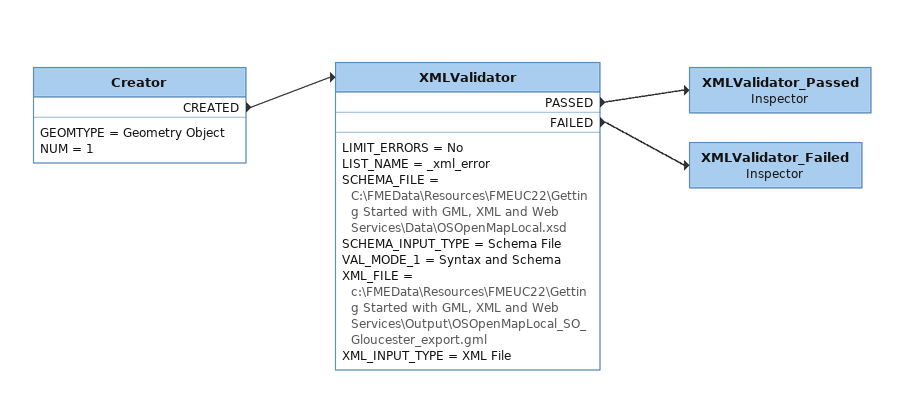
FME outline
Creator
    GEOMTYPE = Geometry Object
    NUM = 1
    CREATED -> XMLValidator
XMLValidator
    LIMIT_ERRORS = No
    LIST_NAME = _xml_error
    SCHEMA_FILE = C:\FMEData\Resources\FMEUC22\Getting Started with GML, XML and Web Services\Data\OSOpenMapLocal.xsd
    SCHEMA_INPUT_TYPE = Schema File
    VAL_MODE_1 = Syntax and Schema
    XML_FILE = c:\FMEData\Resources\FMEUC22\Getting Started with GML, XML and Web Services\Output\OSOpenMapLocal_SO_Gloucester_export.gml
    XML_INPUT_TYPE = XML File
    PASSED -> XMLValidator_Passed
    FAILED -> XMLValidator_Failed
XMLValidator_Passed: Inspector
XMLValidator_Failed: Inspector
